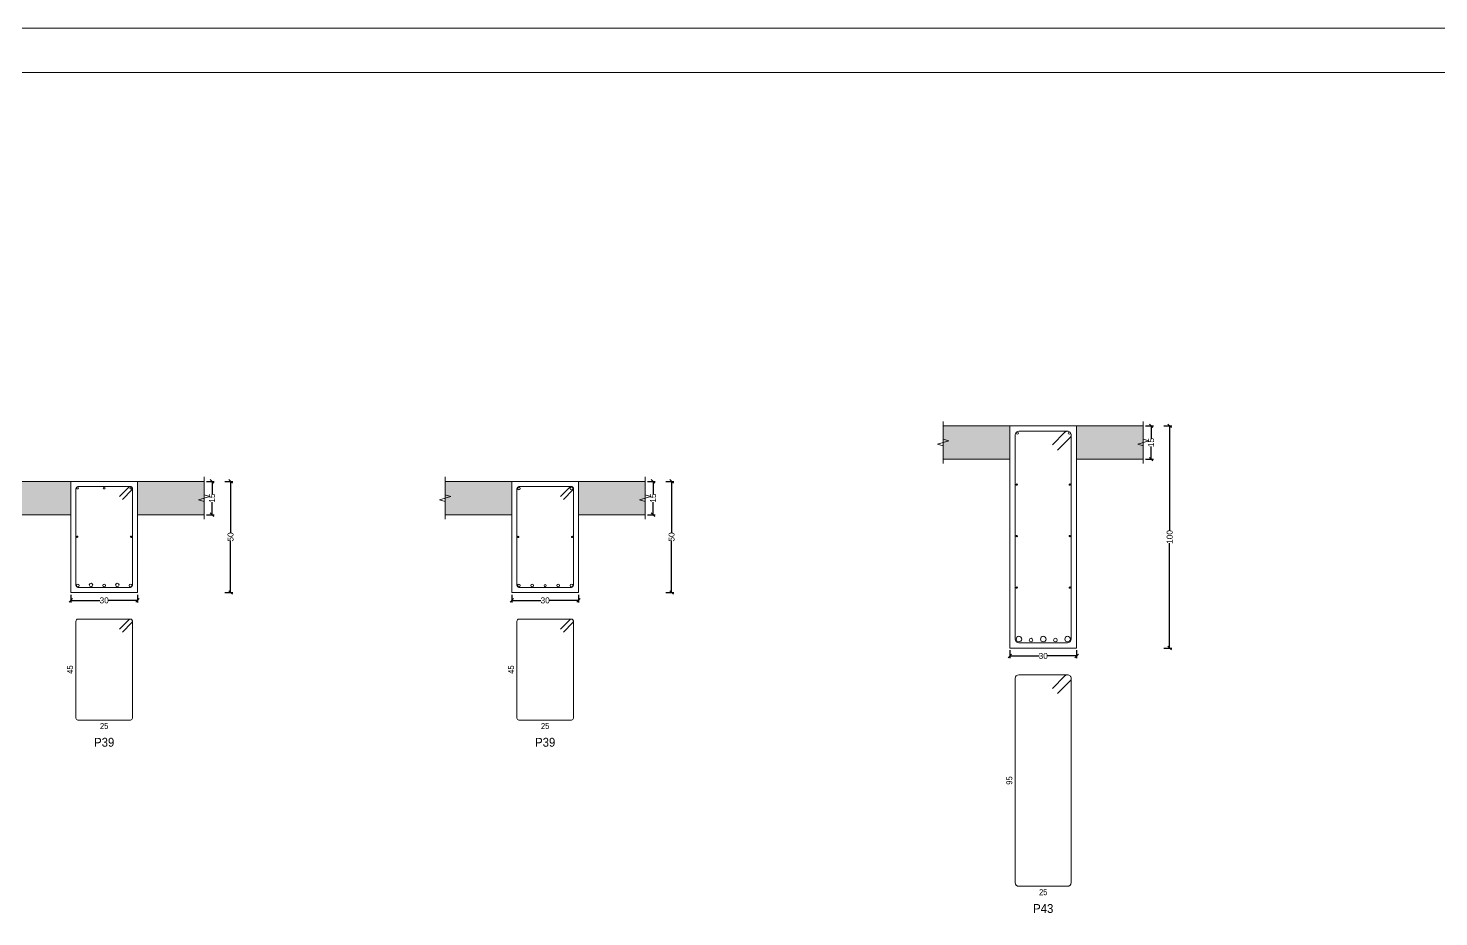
# Model space of a CAD drawing. Header units: millimetres. Extents: x 3 to 479, y -191 to 120.
# Drawn here: x 167.58 to 199.31, y 43.76 to 63.76 of the extents above; entities that cross this region are included whole.
import ezdxf
from ezdxf.enums import TextEntityAlignment as Align

# ---------------------------------------------------------------- set-up
doc = ezdxf.new("R2010")
doc.units = ezdxf.units.MM
for name, color, linetype, lineweight in [('ARM_LONGITUDINAL_Ø10', 103, 'Continuous', 9), ('ARM_LONGITUDINAL_Ø12', 171, 'Continuous', 9), ('ARM_LONGITUDINAL_Ø16', 212, 'Continuous', 9), ('ARM_LONGITUDINAL_Ø25', 20, 'Continuous', 9), ('ARM_LONGITUDINAL_Ø6', 151, 'Continuous', 9), ('ARM_LONGITUDINAL_Ø8', 32, 'Continuous', 9), ('ARM_TRANSVERSAL_Ø6', 151, 'Continuous', 9), ('ARM_TRANSVERSAL_Ø8', 32, 'Continuous', 9), ('RECUAD_LIMITES', 2, 'Continuous', 0), ('RECUAD_MARCO', 1, 'Continuous', 20), ('SEC_CONT_FORJADOS_SECCION', 8, 'Continuous', 9), ('SEC_CONT_VIG_HORMIGON_SECCION', 2, 'Continuous', 9), ('SEC_COTAS_SEC_DIM_VIGA', 122, 'Continuous', 0), ('SEC_COTAS_TEXTOS_DESPIECE_ESTRIBADO', 122, 'Continuous', 0), ('SEC_REF_TXT_POSICIONES_ARM_ESTRIBOS', 1, 'Continuous', 9)]:
    doc.layers.add(name, color=color, linetype=linetype, lineweight=lineweight)
doc.styles.add('CYPETXT_0.2_romans', font='arial.ttf', dxfattribs={"height": 0.133333})
doc.styles.add('CYPETXT_romans', font='arial.ttf', dxfattribs={"height": 0.2})
doc.dimstyles.new('cype_oblique', dxfattribs={"dimtxt": 0.18, "dimasz": 0.18, "dimexe": 0.05, "dimexo": 0.05, "dimgap": 0, "dimtad": 0, "dimdec": 4, "dimzin": 0, "dimdsep": 46, "dimtxsty": 'CYPETXT_0.2_romans', "dimblk": 'OBLIQUE', "dimtsz": 0.04, "dimcen": 0.09, "dimadec": 0, "dimazin": 0, "dimtfac": 1, "dimtdec": 4, "dimtofl": 0, "dimtmove": 2, "dimatfit": 3, "dimfxl": 1, "dimtolj": 1, "dimtzin": 0, "dimarcsym": 0})

# ---------------------------------------------------------------- blocks, each defined once
blk = doc.blocks.new('*D1119')
at = {"layer": 'Defpoints', "color": 0, "transparency": 16777216}
for p in [(168.535, 51.06), (170.035, 51.06), (170.035, 50.883)]:
    blk.add_point(p, dxfattribs=at)
at = {"layer": 'SEC_COTAS_SEC_DIM_VIGA', "color": 0, "lineweight": -2, "transparency": 16777216}
for p, q in [((168.495, 50.843), (168.575, 50.923)), ((168.535, 51.01), (168.535, 50.833)), ((168.535, 50.883), (169.19, 50.883)), ((170.035, 50.883), (169.38, 50.883)), ((169.995, 50.843), (170.075, 50.923)), ((170.035, 51.01), (170.035, 50.833))]:
    blk.add_line(p, q, dxfattribs=at)
at = {"layer": 'SEC_COTAS_SEC_DIM_VIGA', "color": 0, "transparency": 16777216, "insert": (169.285, 50.883), "char_height": 0.1333, "attachment_point": 5, "style": 'CYPETXT_0.2_romans'}
blk.add_mtext('\\A1;30', dxfattribs=at)
blk = doc.blocks.new('_OBLIQUE')
at = {"color": 0, "linetype": 'ByBlock', "lineweight": -2}
blk.add_line((-0.5, -0.5), (0.5, 0.5), dxfattribs=at)
blk = doc.blocks.new('*D1120')
at = {"layer": 'Defpoints', "color": 0, "transparency": 16777216}
for p in [(171.535, 53.56), (171.712, 53.56), (171.535, 52.81)]:
    blk.add_point(p, dxfattribs=at)
at = {"layer": 'SEC_COTAS_SEC_DIM_VIGA', "color": 0, "lineweight": -2, "transparency": 16777216}
for p, q in [((171.585, 53.56), (171.762, 53.56)), ((171.752, 53.52), (171.672, 53.6)), ((171.712, 53.56), (171.712, 53.275)), ((171.712, 52.81), (171.712, 53.096)), ((171.585, 52.81), (171.762, 52.81)), ((171.752, 52.77), (171.672, 52.85))]:
    blk.add_line(p, q, dxfattribs=at)
at = {"layer": 'SEC_COTAS_SEC_DIM_VIGA', "color": 0, "transparency": 16777216, "insert": (171.712, 53.185), "char_height": 0.1333, "attachment_point": 5, "rotation": 90, "style": 'CYPETXT_0.2_romans'}
blk.add_mtext('\\A1;15', dxfattribs=at)
blk = doc.blocks.new('*D1121')
at = {"layer": 'Defpoints', "color": 0, "transparency": 16777216}
for p in [(171.951, 53.56), (172.128, 53.56), (171.951, 51.06)]:
    blk.add_point(p, dxfattribs=at)
at = {"layer": 'SEC_COTAS_SEC_DIM_VIGA', "color": 0, "lineweight": -2, "transparency": 16777216}
for p, q in [((172.001, 53.56), (172.178, 53.56)), ((172.168, 53.52), (172.088, 53.6)), ((172.128, 53.56), (172.128, 52.406)), ((172.128, 51.06), (172.128, 52.215)), ((172.168, 51.02), (172.088, 51.1)), ((172.001, 51.06), (172.178, 51.06))]:
    blk.add_line(p, q, dxfattribs=at)
at = {"layer": 'SEC_COTAS_SEC_DIM_VIGA', "color": 0, "transparency": 16777216, "insert": (172.128, 52.31), "char_height": 0.1333, "attachment_point": 5, "rotation": 90, "style": 'CYPETXT_0.2_romans'}
blk.add_mtext('\\A1;50', dxfattribs=at)
blk = doc.blocks.new('*D1122')
at = {"layer": 'Defpoints', "color": 0, "transparency": 16777216}
for p in [(178.455, 51.06), (179.955, 51.06), (179.955, 50.883)]:
    blk.add_point(p, dxfattribs=at)
at = {"layer": 'SEC_COTAS_SEC_DIM_VIGA', "color": 0, "lineweight": -2, "transparency": 16777216}
for p, q in [((178.415, 50.843), (178.495, 50.923)), ((178.455, 51.01), (178.455, 50.833)), ((178.455, 50.883), (179.11, 50.883)), ((179.955, 50.883), (179.3, 50.883)), ((179.915, 50.843), (179.995, 50.923)), ((179.955, 51.01), (179.955, 50.833))]:
    blk.add_line(p, q, dxfattribs=at)
at = {"layer": 'SEC_COTAS_SEC_DIM_VIGA', "color": 0, "transparency": 16777216, "insert": (179.205, 50.883), "char_height": 0.1333, "attachment_point": 5, "style": 'CYPETXT_0.2_romans'}
blk.add_mtext('\\A1;30', dxfattribs=at)
blk = doc.blocks.new('*D1123')
at = {"layer": 'Defpoints', "color": 0, "transparency": 16777216}
for p in [(181.455, 53.56), (181.632, 53.56), (181.455, 52.81)]:
    blk.add_point(p, dxfattribs=at)
at = {"layer": 'SEC_COTAS_SEC_DIM_VIGA', "color": 0, "lineweight": -2, "transparency": 16777216}
for p, q in [((181.505, 53.56), (181.682, 53.56)), ((181.672, 53.52), (181.592, 53.6)), ((181.632, 53.56), (181.632, 53.275)), ((181.632, 52.81), (181.632, 53.096)), ((181.505, 52.81), (181.682, 52.81)), ((181.672, 52.77), (181.592, 52.85))]:
    blk.add_line(p, q, dxfattribs=at)
at = {"layer": 'SEC_COTAS_SEC_DIM_VIGA', "color": 0, "transparency": 16777216, "insert": (181.632, 53.185), "char_height": 0.1333, "attachment_point": 5, "rotation": 90, "style": 'CYPETXT_0.2_romans'}
blk.add_mtext('\\A1;15', dxfattribs=at)
blk = doc.blocks.new('*D1124')
at = {"layer": 'Defpoints', "color": 0, "transparency": 16777216}
for p in [(181.871, 53.56), (182.048, 53.56), (181.871, 51.06)]:
    blk.add_point(p, dxfattribs=at)
at = {"layer": 'SEC_COTAS_SEC_DIM_VIGA', "color": 0, "lineweight": -2, "transparency": 16777216}
for p, q in [((181.921, 53.56), (182.098, 53.56)), ((182.088, 53.52), (182.008, 53.6)), ((182.048, 53.56), (182.048, 52.406)), ((182.048, 51.06), (182.048, 52.215)), ((182.088, 51.02), (182.008, 51.1)), ((181.921, 51.06), (182.098, 51.06))]:
    blk.add_line(p, q, dxfattribs=at)
at = {"layer": 'SEC_COTAS_SEC_DIM_VIGA', "color": 0, "transparency": 16777216, "insert": (182.048, 52.31), "char_height": 0.1333, "attachment_point": 5, "rotation": 90, "style": 'CYPETXT_0.2_romans'}
blk.add_mtext('\\A1;50', dxfattribs=at)
blk = doc.blocks.new('*D1125')
at = {"layer": 'Defpoints', "color": 0, "transparency": 16777216}
for p in [(189.658, 49.81), (191.158, 49.81), (191.158, 49.633)]:
    blk.add_point(p, dxfattribs=at)
at = {"layer": 'SEC_COTAS_SEC_DIM_VIGA', "color": 0, "lineweight": -2, "transparency": 16777216}
for p, q in [((189.618, 49.593), (189.698, 49.673)), ((189.658, 49.76), (189.658, 49.583)), ((189.658, 49.633), (190.313, 49.633)), ((191.158, 49.633), (190.504, 49.633)), ((191.118, 49.593), (191.198, 49.673)), ((191.158, 49.76), (191.158, 49.583))]:
    blk.add_line(p, q, dxfattribs=at)
at = {"layer": 'SEC_COTAS_SEC_DIM_VIGA', "color": 0, "transparency": 16777216, "insert": (190.408, 49.633), "char_height": 0.1333, "attachment_point": 5, "style": 'CYPETXT_0.2_romans'}
blk.add_mtext('\\A1;30', dxfattribs=at)
blk = doc.blocks.new('*D1126')
at = {"layer": 'Defpoints', "color": 0, "transparency": 16777216}
for p in [(192.658, 54.81), (192.836, 54.81), (192.658, 54.06)]:
    blk.add_point(p, dxfattribs=at)
at = {"layer": 'SEC_COTAS_SEC_DIM_VIGA', "color": 0, "lineweight": -2, "transparency": 16777216}
for p, q in [((192.708, 54.81), (192.886, 54.81)), ((192.876, 54.77), (192.796, 54.85)), ((192.836, 54.81), (192.836, 54.525)), ((192.836, 54.06), (192.836, 54.346)), ((192.708, 54.06), (192.886, 54.06)), ((192.876, 54.02), (192.796, 54.1))]:
    blk.add_line(p, q, dxfattribs=at)
at = {"layer": 'SEC_COTAS_SEC_DIM_VIGA', "color": 0, "transparency": 16777216, "insert": (192.836, 54.435), "char_height": 0.1333, "attachment_point": 5, "rotation": 90, "style": 'CYPETXT_0.2_romans'}
blk.add_mtext('\\A1;15', dxfattribs=at)
blk = doc.blocks.new('*D1127')
at = {"layer": 'Defpoints', "color": 0, "transparency": 16777216}
for p in [(193.074, 54.81), (193.252, 54.81), (193.074, 49.81)]:
    blk.add_point(p, dxfattribs=at)
at = {"layer": 'SEC_COTAS_SEC_DIM_VIGA', "color": 0, "lineweight": -2, "transparency": 16777216}
for p, q in [((193.124, 54.81), (193.302, 54.81)), ((193.292, 54.77), (193.212, 54.85)), ((193.252, 54.81), (193.252, 52.451)), ((193.252, 49.81), (193.252, 52.169)), ((193.292, 49.77), (193.212, 49.85)), ((193.124, 49.81), (193.302, 49.81))]:
    blk.add_line(p, q, dxfattribs=at)
at = {"layer": 'SEC_COTAS_SEC_DIM_VIGA', "color": 0, "transparency": 16777216, "insert": (193.252, 52.31), "char_height": 0.1333, "attachment_point": 5, "rotation": 90, "style": 'CYPETXT_0.2_romans'}
blk.add_mtext('\\A1;100', dxfattribs=at)

msp = doc.modelspace()

# ---------------------------------------------------------------- hatches: boundary and pattern name
at = {"layer": 'SEC_CONT_FORJADOS_SECCION', "true_color": 0xdad7d3}
for points in [[(188.15833, 54.81024), (189.65833, 54.81024), (189.65833, 54.06024), (188.15833, 54.06024)], [(192.65833, 54.81024), (191.15833, 54.81024), (191.15833, 54.06024), (192.65833, 54.06024)], [(167.03514, 53.56024), (168.53514, 53.56024), (168.53514, 52.81024), (167.03514, 52.81024)], [(171.53514, 53.56024), (170.03514, 53.56024), (170.03514, 52.81024), (171.53514, 52.81024)], [(176.95514, 53.56024), (178.45514, 53.56024), (178.45514, 52.81024), (176.95514, 52.81024)], [(181.45514, 53.56024), (179.95514, 53.56024), (179.95514, 52.81024), (181.45514, 52.81024)]]:
    msp.add_hatch(color=254, dxfattribs=at).paths.add_polyline_path(points)

# ---------------------------------------------------------------- linework, layer by layer
at = {"layer": 'ARM_LONGITUDINAL_Ø10'}
for centre in [(189.82333, 54.64524), (190.99333, 54.64524), (179.20514, 51.21524)]:
    msp.add_circle(centre, 0.025, dxfattribs=at)
at = {"layer": 'ARM_LONGITUDINAL_Ø12'}
for centre in [(178.61514, 53.40024), (179.79514, 53.40024), (168.69514, 51.22024), (169.28514, 51.22024), (169.87514, 51.22024), (178.61514, 51.22024), (178.91264, 51.22024), (179.49764, 51.22024), (179.79514, 51.22024)]:
    msp.add_circle(centre, 0.03, dxfattribs=at)
at = {"layer": 'ARM_LONGITUDINAL_Ø16'}
for centre in [(168.99014, 51.23024), (169.58014, 51.23024), (190.13458, 49.99024), (190.68208, 49.99024)]:
    msp.add_circle(centre, 0.04, dxfattribs=at)
at = {"layer": 'ARM_LONGITUDINAL_Ø25'}
for centre in [(189.86083, 50.01274), (190.40833, 50.01274), (190.95583, 50.01274)]:
    msp.add_circle(centre, 0.0625, dxfattribs=at)
at = {"layer": 'ARM_LONGITUDINAL_Ø6'}
for centre in [(189.81333, 53.48711), (191.00333, 53.48711), (168.68014, 52.31524), (169.89014, 52.31524), (178.60014, 52.31024), (179.81014, 52.31024), (189.81333, 52.32899), (191.00333, 52.32899), (189.81333, 51.17086), (191.00333, 51.17086)]:
    msp.add_circle(centre, 0.015, dxfattribs=at)
at = {"layer": 'ARM_LONGITUDINAL_Ø8'}
for centre in [(168.68514, 53.41024), (169.28514, 53.41024), (169.88514, 53.41024)]:
    msp.add_circle(centre, 0.02, dxfattribs=at)
at = {"layer": 'ARM_TRANSVERSAL_Ø6'}
for points in [[(169.69483, 53.15628), (169.90696, 53.36842), (169.91255, 53.37524), (169.91671, 53.38302), (169.91927, 53.39146), (169.92014, 53.40024), (169.91927, 53.40902), (169.91671, 53.41746), (169.91255, 53.42524), (169.90696, 53.43206), (169.90014, 53.43765), (169.89236, 53.44181), (169.88392, 53.44437), (169.87514, 53.44524), (168.69514, 53.44524), (168.67792, 53.44181), (168.66332, 53.43206), (168.65356, 53.41746), (168.65014, 53.40024), (168.65014, 51.22024), (168.65356, 51.20302), (168.66332, 51.18842), (168.67792, 51.17866), (168.69514, 51.17524), (169.87514, 51.17524), (169.89236, 51.17866), (169.90696, 51.18842), (169.91671, 51.20302), (169.92014, 51.22024), (169.92014, 53.40024), (169.91927, 53.40902), (169.91671, 53.41746), (169.91255, 53.42524), (169.90696, 53.43206), (169.90014, 53.43765), (169.89236, 53.44181), (169.88392, 53.44437), (169.87514, 53.44524), (169.86636, 53.44437), (169.85792, 53.44181), (169.85014, 53.43765), (169.84332, 53.43206), (169.63119, 53.21992)], [(179.61483, 53.15628), (179.82696, 53.36842), (179.83255, 53.37524), (179.83671, 53.38302), (179.83927, 53.39146), (179.84014, 53.40024), (179.83927, 53.40902), (179.83671, 53.41746), (179.83255, 53.42524), (179.82696, 53.43206), (179.82014, 53.43765), (179.81236, 53.44181), (179.80392, 53.44437), (179.79514, 53.44524), (178.61514, 53.44524), (178.59792, 53.44181), (178.58332, 53.43206), (178.57356, 53.41746), (178.57014, 53.40024), (178.57014, 51.22024), (178.57356, 51.20302), (178.58332, 51.18842), (178.59792, 51.17866), (178.61514, 51.17524), (179.79514, 51.17524), (179.81236, 51.17866), (179.82696, 51.18842), (179.83671, 51.20302), (179.84014, 51.22024), (179.84014, 53.40024), (179.83927, 53.40902), (179.83671, 53.41746), (179.83255, 53.42524), (179.82696, 53.43206), (179.82014, 53.43765), (179.81236, 53.44181), (179.80392, 53.44437), (179.79514, 53.44524), (179.78636, 53.44437), (179.77792, 53.44181), (179.77014, 53.43765), (179.76332, 53.43206), (179.55119, 53.21992)], [(169.69483, 50.17195), (169.90696, 50.38408), (169.91255, 50.3909), (169.91671, 50.39868), (169.91927, 50.40712), (169.92014, 50.4159), (169.91927, 50.42468), (169.91671, 50.43312), (169.91255, 50.4409), (169.90696, 50.44772), (169.90014, 50.45332), (169.89236, 50.45748), (169.88392, 50.46004), (169.87514, 50.4609), (168.69514, 50.4609), (168.67792, 50.45748), (168.66332, 50.44772), (168.65356, 50.43312), (168.65014, 50.4159), (168.65014, 48.2359), (168.65356, 48.21868), (168.66332, 48.20408), (168.67792, 48.19433), (168.69514, 48.1909), (169.87514, 48.1909), (169.89236, 48.19433), (169.90696, 48.20408), (169.91671, 48.21868), (169.92014, 48.2359), (169.92014, 50.4159), (169.91927, 50.42468), (169.91671, 50.43312), (169.91255, 50.4409), (169.90696, 50.44772), (169.90014, 50.45332), (169.89236, 50.45748), (169.88392, 50.46004), (169.87514, 50.4609), (169.86636, 50.46004), (169.85792, 50.45748), (169.85014, 50.45332), (169.84332, 50.44772), (169.63119, 50.23559)], [(179.61483, 50.17195), (179.82696, 50.38408), (179.83255, 50.3909), (179.83671, 50.39868), (179.83927, 50.40712), (179.84014, 50.4159), (179.83927, 50.42468), (179.83671, 50.43312), (179.83255, 50.4409), (179.82696, 50.44772), (179.82014, 50.45332), (179.81236, 50.45748), (179.80392, 50.46004), (179.79514, 50.4609), (178.61514, 50.4609), (178.59792, 50.45748), (178.58332, 50.44772), (178.57356, 50.43312), (178.57014, 50.4159), (178.57014, 48.2359), (178.57356, 48.21868), (178.58332, 48.20408), (178.59792, 48.19433), (178.61514, 48.1909), (179.79514, 48.1909), (179.81236, 48.19433), (179.82696, 48.20408), (179.83671, 48.21868), (179.84014, 48.2359), (179.84014, 50.4159), (179.83927, 50.42468), (179.83671, 50.43312), (179.83255, 50.4409), (179.82696, 50.44772), (179.82014, 50.45332), (179.81236, 50.45748), (179.80392, 50.46004), (179.79514, 50.4609), (179.78636, 50.46004), (179.77792, 50.45748), (179.77014, 50.45332), (179.76332, 50.44772), (179.55119, 50.23559)]]:
    msp.add_lwpolyline(points, dxfattribs=at)
at = {"layer": 'ARM_TRANSVERSAL_Ø8'}
for points in [[(190.73133, 54.26656), (191.01417, 54.5494), (191.02443, 54.5619), (191.03205, 54.57617), (191.03675, 54.59164), (191.03833, 54.60774), (191.03675, 54.62383), (191.03205, 54.63931), (191.02443, 54.65357), (191.01417, 54.66607), (191.00167, 54.67633), (190.9874, 54.68396), (190.97193, 54.68865), (190.95583, 54.69024), (189.86083, 54.69024), (189.82926, 54.68396), (189.8025, 54.66607), (189.78461, 54.63931), (189.77833, 54.60774), (189.77833, 50.01274), (189.78461, 49.98117), (189.8025, 49.9544), (189.82926, 49.93652), (189.86083, 49.93024), (190.95583, 49.93024), (190.9874, 49.93652), (191.01417, 49.9544), (191.03205, 49.98117), (191.03833, 50.01274), (191.03833, 54.60774), (191.03675, 54.62383), (191.03205, 54.63931), (191.02443, 54.65357), (191.01417, 54.66607), (191.00167, 54.67633), (190.9874, 54.68396), (190.97193, 54.68865), (190.95583, 54.69024), (190.94293, 54.68922), (190.93034, 54.6862), (190.91838, 54.68124), (190.90734, 54.67448), (190.8975, 54.66607), (190.61465, 54.38323)], [(190.73133, 48.78722), (191.01417, 49.07007), (191.02443, 49.08257), (191.03205, 49.09683), (191.03675, 49.11231), (191.03833, 49.1284), (191.03675, 49.1445), (191.03205, 49.15997), (191.02443, 49.17424), (191.01417, 49.18674), (191.00167, 49.197), (190.9874, 49.20462), (190.97193, 49.20932), (190.95583, 49.2109), (189.86083, 49.2109), (189.82926, 49.20462), (189.8025, 49.18674), (189.78461, 49.15997), (189.77833, 49.1284), (189.77833, 44.5334), (189.78461, 44.50183), (189.8025, 44.47507), (189.82926, 44.45718), (189.86083, 44.4509), (190.95583, 44.4509), (190.9874, 44.45718), (191.01417, 44.47507), (191.03205, 44.50183), (191.03833, 44.5334), (191.03833, 49.1284), (191.03675, 49.1445), (191.03205, 49.15997), (191.02443, 49.17424), (191.01417, 49.18674), (191.00167, 49.197), (190.9874, 49.20462), (190.97193, 49.20932), (190.95583, 49.2109), (190.94293, 49.20989), (190.93034, 49.20687), (190.91838, 49.20191), (190.90734, 49.19515), (190.8975, 49.18674), (190.61465, 48.9039)]]:
    msp.add_lwpolyline(points, dxfattribs=at)
at = {"layer": 'RECUAD_LIMITES'}
msp.add_lwpolyline([(100.33093, 21.25684), (233.53093, 21.25684), (233.53093, 63.75684), (100.33093, 63.75684), (100.33093, 21.25684)], close=True, dxfattribs=at)
at = {"layer": 'RECUAD_MARCO'}
msp.add_lwpolyline([(102.83093, 22.25684), (232.53093, 22.25684), (232.53093, 62.75684), (102.83093, 62.75684), (102.83093, 22.25684)], close=True, dxfattribs=at)
at = {"layer": 'SEC_CONT_FORJADOS_SECCION'}
for points in [[(188.15833, 54.91024), (188.15833, 54.51024), (188.28333, 54.47274), (188.03333, 54.39774), (188.15833, 54.36024), (188.15833, 53.96024)], [(192.65833, 54.91024), (192.65833, 54.51024), (192.78333, 54.47274), (192.53333, 54.39774), (192.65833, 54.36024), (192.65833, 53.96024)], [(188.15833, 54.81024), (189.65833, 54.81024), (189.65833, 54.06024), (188.15833, 54.06024)], [(192.65833, 54.81024), (191.15833, 54.81024), (191.15833, 54.06024), (192.65833, 54.06024)], [(171.53514, 53.66024), (171.53514, 53.26024), (171.66014, 53.22274), (171.41014, 53.14774), (171.53514, 53.11024), (171.53514, 52.71024)], [(176.95514, 53.66024), (176.95514, 53.26024), (177.08014, 53.22274), (176.83014, 53.14774), (176.95514, 53.11024), (176.95514, 52.71024)], [(181.45514, 53.66024), (181.45514, 53.26024), (181.58014, 53.22274), (181.33014, 53.14774), (181.45514, 53.11024), (181.45514, 52.71024)], [(167.03514, 53.56024), (168.53514, 53.56024), (168.53514, 52.81024), (167.03514, 52.81024)], [(171.53514, 53.56024), (170.03514, 53.56024), (170.03514, 52.81024), (171.53514, 52.81024)], [(176.95514, 53.56024), (178.45514, 53.56024), (178.45514, 52.81024), (176.95514, 52.81024)], [(181.45514, 53.56024), (179.95514, 53.56024), (179.95514, 52.81024), (181.45514, 52.81024)]]:
    msp.add_lwpolyline(points, dxfattribs=at)
at = {"layer": 'SEC_CONT_FORJADOS_SECCION', "color": 254, "true_color": 0xdad7d3}
for points in [[(188.15833, 54.81024), (189.65833, 54.81024), (189.65833, 54.06024), (188.15833, 54.06024)], [(192.65833, 54.81024), (191.15833, 54.81024), (191.15833, 54.06024), (192.65833, 54.06024)], [(167.03514, 53.56024), (168.53514, 53.56024), (168.53514, 52.81024), (167.03514, 52.81024)], [(171.53514, 53.56024), (170.03514, 53.56024), (170.03514, 52.81024), (171.53514, 52.81024)], [(176.95514, 53.56024), (178.45514, 53.56024), (178.45514, 52.81024), (176.95514, 52.81024)], [(181.45514, 53.56024), (179.95514, 53.56024), (179.95514, 52.81024), (181.45514, 52.81024)]]:
    msp.add_lwpolyline(points, close=True, dxfattribs=at)
at = {"layer": 'SEC_CONT_VIG_HORMIGON_SECCION'}
for points in [[(191.15833, 54.81024), (189.65833, 54.81024), (189.65833, 49.81024), (191.15833, 49.81024), (191.15833, 54.81024)], [(170.03514, 53.56024), (168.53514, 53.56024), (168.53514, 51.06024), (170.03514, 51.06024), (170.03514, 53.56024)], [(179.95514, 53.56024), (178.45514, 53.56024), (178.45514, 51.06024), (179.95514, 51.06024), (179.95514, 53.56024)]]:
    msp.add_lwpolyline(points, close=True, dxfattribs=at)

# ---------------------------------------------------------------- texts
at = {"layer": 'SEC_COTAS_TEXTOS_DESPIECE_ESTRIBADO', "style": 'CYPETXT_romans', "width": 0.872274}
for s, p in [('45', (168.58347, 49.3259)), ('45', (178.50347, 49.3259)), ('95', (189.71167, 46.8309))]:
    msp.add_text(s, height=0.133333, rotation=90, dxfattribs=at).set_placement(p, align=Align.CENTER)
for p in [(169.28514, 48.12424), (179.20514, 48.12424), (190.40833, 44.38424)]:
    msp.add_text('25', height=0.133333, dxfattribs=at).set_placement(p, align=Align.TOP_CENTER)
at = {"layer": 'SEC_REF_TXT_POSICIONES_ARM_ESTRIBOS', "style": 'CYPETXT_romans', "width": 0.91451}
for s, p in [('P39', (169.28514, 47.6909)), ('P39', (179.20514, 47.6909)), ('P43', (190.40833, 43.9509))]:
    msp.add_text(s, height=0.2, dxfattribs=at).set_placement(p, align=Align.MIDDLE_CENTER)

# ---------------------------------------------------------------- dimensions: what is measured, and where the dimension line sits
at = {"layer": 'SEC_COTAS_SEC_DIM_VIGA'}
for p1, p2, text, picture, middle in [((192.65833, 54.06024), (192.65833, 54.81024), '15', '*D1126', (192.83567, 54.43524)), ((193.07433, 49.81024), (193.07433, 54.81024), '100', '*D1127', (193.25167, 52.31024)), ((171.53514, 52.81024), (171.53514, 53.56024), '15', '*D1120', (171.71247, 53.18524)), ((171.95114, 51.06024), (171.95114, 53.56024), '50', '*D1121', (172.12847, 52.31024)), ((181.45514, 52.81024), (181.45514, 53.56024), '15', '*D1123', (181.63247, 53.18524)), ((181.87114, 51.06024), (181.87114, 53.56024), '50', '*D1124', (182.04847, 52.31024)), ((168.53514, 51.06024), (170.03514, 51.06024), '30', '*D1119', (169.28514, 50.8829)), ((178.45514, 51.06024), (179.95514, 51.06024), '30', '*D1122', (179.20514, 50.8829)), ((189.65833, 49.81024), (191.15833, 49.81024), '30', '*D1125', (190.40833, 49.6329))]:
    dim = msp.add_aligned_dim(p1=p1, p2=p2, distance=-0.17733, text=text, dimstyle='cype_oblique', dxfattribs=at)
    dim.commit()
    dim.dimension.update_dxf_attribs({"geometry": picture, "text_midpoint": middle})

doc.saveas('drawing.dxf')
